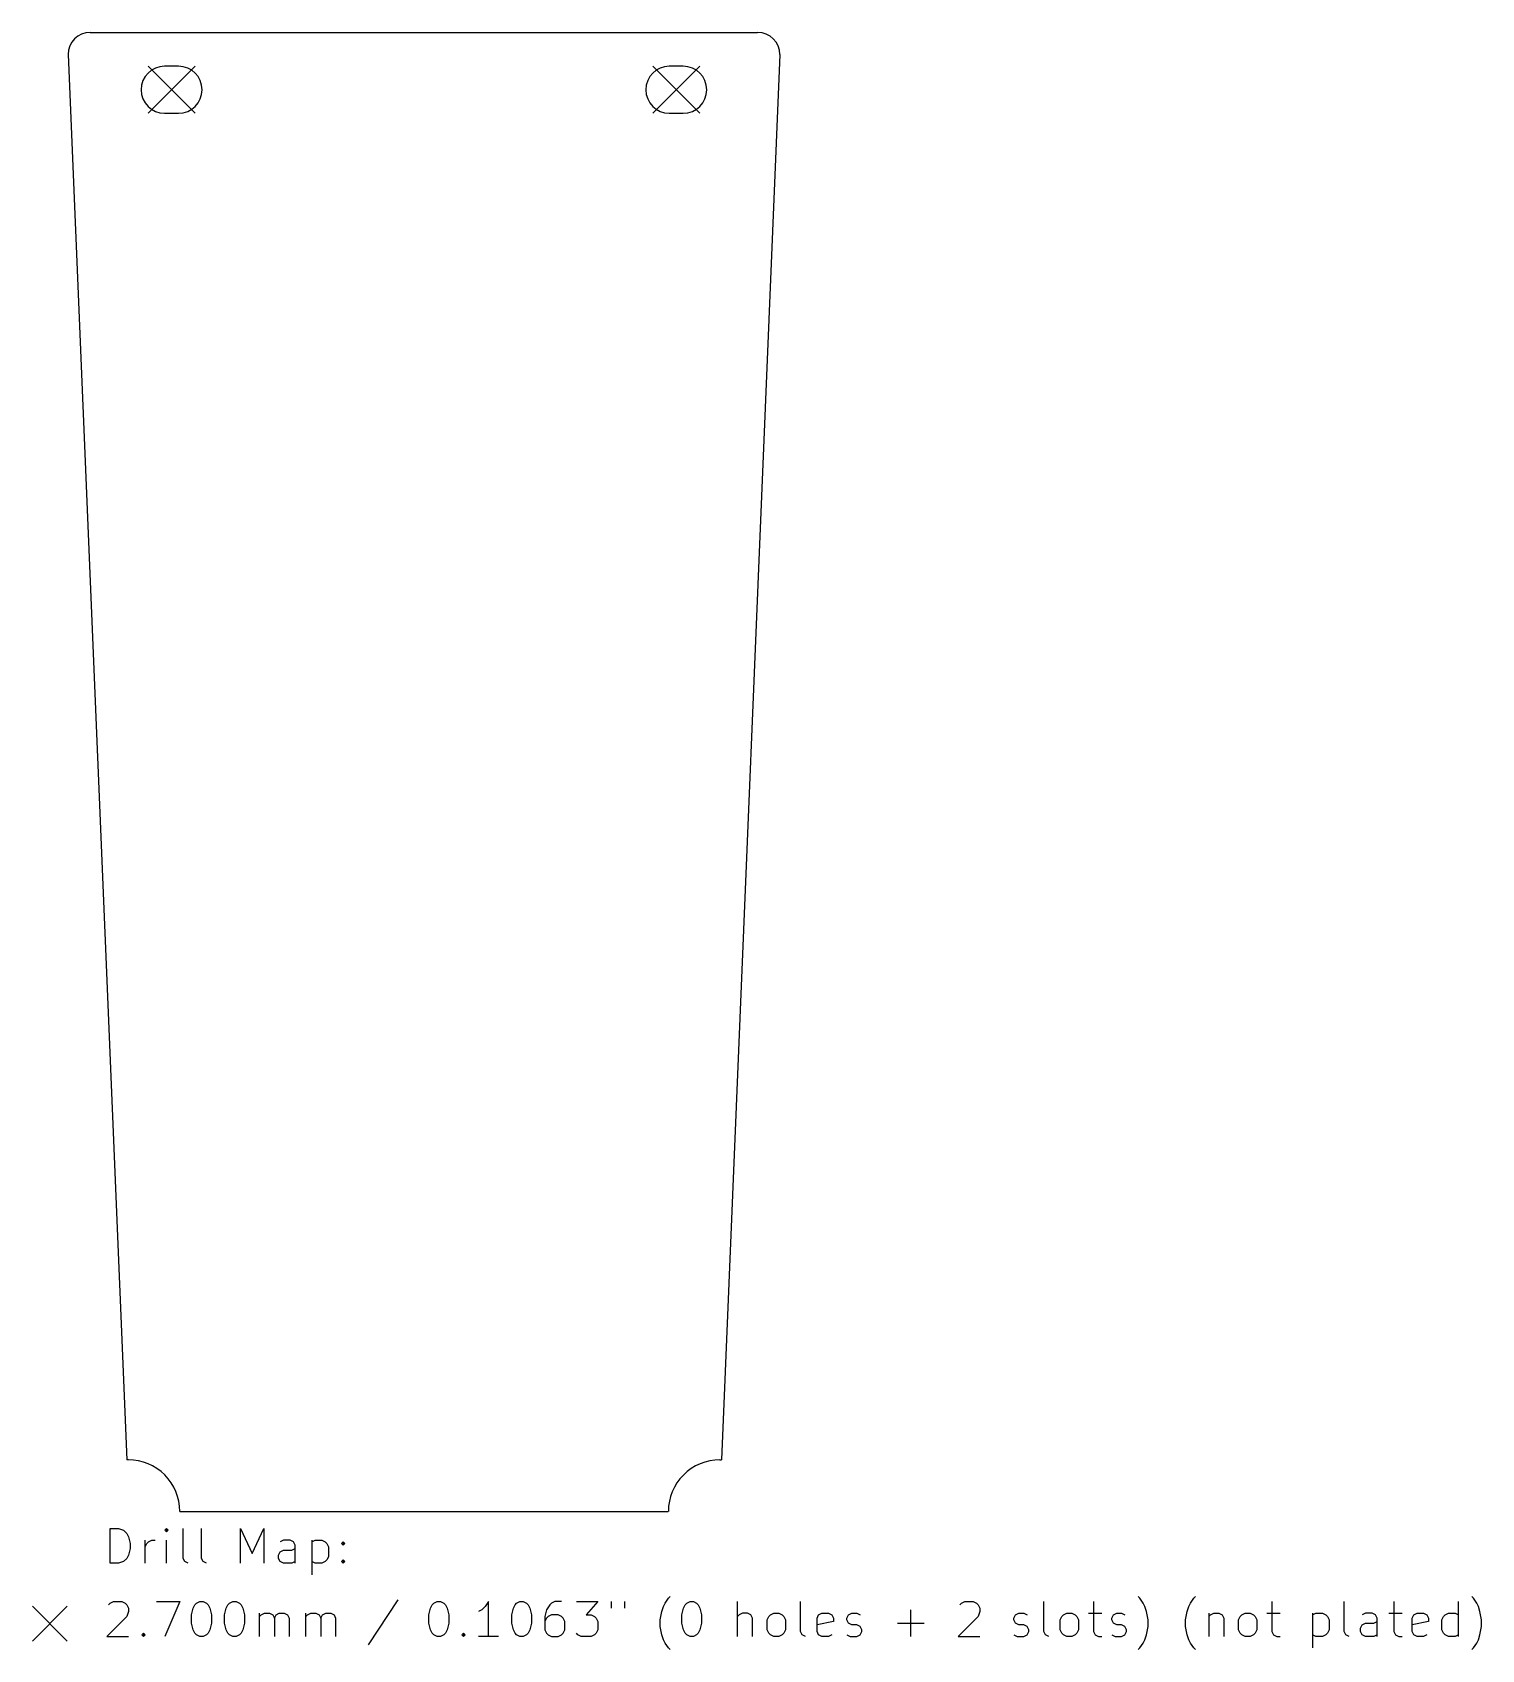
# Model space of a CAD drawing. Extents: x 130.1 to 213.4, y -141 to -48.1.
import ezdxf

# ---------------------------------------------------------------- set-up
doc = ezdxf.new("R2010")
doc.units = 0
doc.layers.add('BLACK', color=7, linetype='CONTINUOUS')

msp = doc.modelspace()

# ---------------------------------------------------------------- linework, layer by layer
at = {"layer": 'BLACK', "linetype": 'CONTINUOUS'}
for p, q in [((133.47, -48.097), (171.817, -48.097)), ((132.194, -49.373), (135.572, -130.139)), ((136.794, -50.047), (139.494, -52.747)), ((139.494, -50.047), (136.794, -52.747)), ((138.544, -50.047), (137.744, -50.047)), ((165.794, -50.047), (168.494, -52.747)), ((168.494, -50.047), (165.794, -52.747)), ((167.544, -50.047), (166.744, -50.047)), ((173.093, -49.373), (169.736, -130.141)), ((137.744, -52.747), (138.544, -52.747)), ((166.744, -52.747), (167.544, -52.747)), ((135.664, -130.139), (135.572, -130.139)), ((169.644, -130.141), (169.736, -130.141)), ((138.621, -133.095), (166.687, -133.097)), ((134.62, -136.082), (134.62, -134.082)), ((134.62, -134.082), (135.096, -134.082)), ((135.096, -134.082), (135.382, -134.177)), ((135.382, -134.177), (135.572, -134.367)), ((135.572, -134.367), (135.668, -134.558)), ((135.668, -134.558), (135.763, -134.939)), ((136.62, -136.082), (136.62, -134.748)), ((136.811, -134.844), (137.001, -134.748)), ((137.001, -134.748), (137.192, -134.748)), ((137.858, -134.082), (137.763, -134.177)), ((137.763, -134.177), (137.858, -134.272)), ((137.953, -134.177), (137.858, -134.082)), ((137.858, -134.082), (137.858, -134.272)), ((137.858, -134.272), (137.953, -134.177)), ((137.858, -136.082), (137.858, -134.748)), ((138.811, -135.796), (138.811, -134.082)), ((139.858, -135.796), (139.858, -134.082)), ((142.106, -136.082), (142.106, -134.082)), ((142.106, -134.082), (142.772, -135.51)), ((142.772, -135.51), (143.439, -134.082)), ((143.439, -134.082), (143.439, -136.082)), ((144.582, -134.748), (144.392, -134.844)), ((144.963, -134.748), (144.582, -134.748)), ((145.153, -134.844), (144.963, -134.748)), ((146.201, -134.748), (146.201, -136.748)), ((146.201, -134.844), (146.392, -134.748)), ((146.392, -134.748), (146.772, -134.748)), ((146.772, -134.748), (146.963, -134.844)), ((135.668, -135.605), (135.572, -135.796)), ((135.763, -135.225), (135.668, -135.605)), ((135.763, -134.939), (135.763, -135.225)), ((136.62, -135.129), (136.715, -134.939)), ((136.715, -134.939), (136.811, -134.844)), ((144.296, -135.605), (144.392, -135.415)), ((144.296, -135.796), (144.296, -135.605)), ((144.392, -135.415), (144.582, -135.32)), ((144.582, -135.32), (145.058, -135.32)), ((145.058, -135.32), (145.249, -135.225)), ((145.249, -135.034), (145.153, -134.844)), ((145.249, -136.082), (145.249, -135.034)), ((146.963, -134.844), (147.058, -134.939)), ((147.058, -134.939), (147.153, -135.129)), ((147.153, -135.701), (147.058, -135.891)), ((147.153, -135.129), (147.153, -135.701)), ((147.915, -134.939), (148.011, -134.844)), ((148.011, -135.034), (147.915, -134.939)), ((148.011, -134.844), (148.106, -134.939)), ((148.011, -134.844), (148.011, -135.034)), ((148.106, -134.939), (148.011, -135.034)), ((135.096, -136.082), (134.62, -136.082)), ((135.382, -135.986), (135.096, -136.082)), ((135.572, -135.796), (135.382, -135.986)), ((138.906, -135.986), (138.811, -135.796)), ((139.096, -136.082), (138.906, -135.986)), ((139.953, -135.986), (139.858, -135.796)), ((140.144, -136.082), (139.953, -135.986)), ((144.392, -135.986), (144.296, -135.796)), ((144.582, -136.082), (144.392, -135.986)), ((145.058, -136.082), (144.582, -136.082)), ((145.249, -135.986), (145.058, -136.082)), ((146.392, -136.082), (146.201, -135.986)), ((146.772, -136.082), (146.392, -136.082)), ((146.963, -135.986), (146.772, -136.082)), ((147.058, -135.891), (146.963, -135.986)), ((147.915, -135.986), (148.011, -135.891)), ((148.011, -136.082), (147.915, -135.986)), ((148.011, -135.891), (148.106, -135.986)), ((148.011, -135.891), (148.011, -136.082)), ((148.106, -135.986), (148.011, -136.082)), ((134.525, -138.472), (134.62, -138.377)), ((134.62, -138.377), (134.811, -138.282)), ((134.811, -138.282), (135.287, -138.282)), ((135.287, -138.282), (135.477, -138.377)), ((135.477, -138.377), (135.572, -138.472)), ((135.572, -138.472), (135.668, -138.663)), ((137.287, -138.282), (138.62, -138.282)), ((138.62, -138.282), (137.763, -140.282)), ((139.382, -138.663), (139.477, -138.472)), ((139.477, -138.472), (139.572, -138.377)), ((139.572, -138.377), (139.763, -138.282)), ((139.763, -138.282), (139.953, -138.282)), ((139.953, -138.282), (140.144, -138.377)), ((140.144, -138.377), (140.239, -138.472)), ((140.239, -138.472), (140.334, -138.663)), ((141.287, -138.663), (141.382, -138.472)), ((141.382, -138.472), (141.477, -138.377)), ((141.477, -138.377), (141.668, -138.282)), ((141.668, -138.282), (141.858, -138.282)), ((141.858, -138.282), (142.049, -138.377)), ((142.049, -138.377), (142.144, -138.472)), ((142.144, -138.472), (142.239, -138.663)), ((151.153, -138.186), (149.439, -140.758)), ((153.02, -138.663), (153.115, -138.472)), ((153.115, -138.472), (153.211, -138.377)), ((153.211, -138.377), (153.401, -138.282)), ((153.401, -138.282), (153.592, -138.282)), ((153.592, -138.282), (153.782, -138.377)), ((153.782, -138.377), (153.877, -138.472)), ((153.877, -138.472), (153.972, -138.663)), ((156.353, -138.282), (156.163, -138.567)), ((156.353, -140.282), (156.353, -138.282)), ((157.782, -138.663), (157.877, -138.472)), ((157.877, -138.472), (157.972, -138.377)), ((157.972, -138.377), (158.163, -138.282)), ((158.163, -138.282), (158.353, -138.282)), ((158.353, -138.282), (158.544, -138.377)), ((158.544, -138.377), (158.639, -138.472)), ((158.639, -138.472), (158.734, -138.663)), ((159.877, -138.472), (159.687, -138.758)), ((159.972, -138.377), (159.877, -138.472)), ((160.163, -138.282), (159.972, -138.377)), ((160.544, -138.282), (160.163, -138.282)), ((161.401, -138.282), (162.639, -138.282)), ((162.639, -138.282), (161.972, -139.044)), ((163.401, -138.282), (163.401, -138.663)), ((164.163, -138.282), (164.163, -138.663)), ((166.411, -138.567), (166.506, -138.377)), ((166.506, -138.377), (166.696, -138.091)), ((166.696, -138.091), (166.792, -137.996)), ((167.553, -138.663), (167.649, -138.472)), ((167.649, -138.472), (167.744, -138.377)), ((167.744, -138.377), (167.934, -138.282)), ((167.934, -138.282), (168.125, -138.282)), ((168.125, -138.282), (168.315, -138.377)), ((168.315, -138.377), (168.411, -138.472)), ((168.411, -138.472), (168.506, -138.663)), ((170.658, -140.282), (170.658, -138.282)), ((174.277, -139.996), (174.277, -138.282)), ((183.439, -138.472), (183.534, -138.377)), ((183.534, -138.377), (183.725, -138.282)), ((183.725, -138.282), (184.201, -138.282)), ((184.201, -138.282), (184.392, -138.377)), ((184.392, -138.377), (184.487, -138.472)), ((184.487, -138.472), (184.582, -138.663)), ((188.258, -139.996), (188.258, -138.282)), ((191.115, -138.282), (191.115, -139.996)), ((193.782, -138.091), (193.687, -137.996)), ((193.972, -138.377), (193.782, -138.091)), ((194.068, -138.567), (193.972, -138.377)), ((196.601, -138.567), (196.696, -138.377)), ((196.696, -138.377), (196.887, -138.091)), ((196.887, -138.091), (196.982, -137.996)), ((201.363, -138.282), (201.363, -139.996)), ((205.515, -139.996), (205.515, -138.282)), ((208.372, -138.282), (208.372, -139.996)), ((212.087, -140.282), (212.087, -138.282)), ((212.944, -138.091), (212.849, -137.996)), ((213.134, -138.377), (212.944, -138.091)), ((213.23, -138.567), (213.134, -138.377)), ((130.144, -138.547), (132.144, -140.547)), ((132.144, -138.547), (130.144, -140.547)), ((135.572, -139.139), (134.43, -140.282)), ((135.668, -138.853), (135.572, -139.139)), ((135.668, -138.663), (135.668, -138.853)), ((139.287, -139.044), (139.382, -138.663)), ((139.287, -139.52), (139.287, -139.044)), ((140.334, -138.663), (140.43, -139.044)), ((140.43, -139.044), (140.43, -139.52)), ((141.192, -139.044), (141.287, -138.663)), ((141.192, -139.52), (141.192, -139.044)), ((142.239, -138.663), (142.334, -139.044)), ((142.334, -139.044), (142.334, -139.52)), ((143.192, -140.282), (143.192, -138.948)), ((143.192, -139.139), (143.287, -139.044)), ((143.287, -139.044), (143.477, -138.948)), ((143.477, -138.948), (143.763, -138.948)), ((143.763, -138.948), (143.953, -139.044)), ((143.953, -139.044), (144.049, -139.234)), ((144.049, -139.234), (144.144, -139.044)), ((144.049, -139.234), (144.049, -140.282)), ((144.144, -139.044), (144.334, -138.948)), ((144.334, -138.948), (144.62, -138.948)), ((144.62, -138.948), (144.811, -139.044)), ((144.811, -139.044), (144.906, -139.234)), ((144.906, -139.234), (144.906, -140.282)), ((145.858, -140.282), (145.858, -138.948)), ((145.858, -139.139), (145.953, -139.044)), ((145.953, -139.044), (146.144, -138.948)), ((146.144, -138.948), (146.43, -138.948)), ((146.43, -138.948), (146.62, -139.044)), ((146.62, -139.044), (146.715, -139.234)), ((146.715, -139.234), (146.811, -139.044)), ((146.715, -139.234), (146.715, -140.282)), ((146.811, -139.044), (147.001, -138.948)), ((147.001, -138.948), (147.287, -138.948)), ((147.287, -138.948), (147.477, -139.044)), ((147.477, -139.044), (147.572, -139.234)), ((147.572, -139.234), (147.572, -140.282)), ((152.925, -139.044), (153.02, -138.663)), ((152.925, -139.52), (152.925, -139.044)), ((153.972, -138.663), (154.068, -139.044)), ((154.068, -139.044), (154.068, -139.52)), ((155.972, -138.758), (155.782, -138.853)), ((156.163, -138.567), (155.972, -138.758)), ((157.687, -139.044), (157.782, -138.663)), ((157.687, -139.52), (157.687, -139.044)), ((158.734, -138.663), (158.83, -139.044)), ((158.83, -139.044), (158.83, -139.52)), ((159.687, -138.758), (159.592, -139.139)), ((159.592, -139.139), (159.592, -139.901)), ((159.687, -139.234), (159.592, -139.425)), ((159.782, -139.139), (159.687, -139.234)), ((159.972, -139.044), (159.782, -139.139)), ((160.353, -139.044), (159.972, -139.044)), ((160.544, -139.139), (160.353, -139.044)), ((160.639, -139.234), (160.544, -139.139)), ((160.734, -139.425), (160.639, -139.234)), ((161.972, -139.044), (162.258, -139.044)), ((162.258, -139.044), (162.449, -139.139)), ((162.449, -139.139), (162.544, -139.234)), ((162.544, -139.234), (162.639, -139.425)), ((166.22, -139.329), (166.315, -138.853)), ((166.22, -139.71), (166.22, -139.329)), ((166.315, -138.853), (166.411, -138.567)), ((167.458, -139.044), (167.553, -138.663)), ((167.458, -139.52), (167.458, -139.044)), ((168.506, -138.663), (168.601, -139.044)), ((168.601, -139.044), (168.601, -139.52)), ((170.753, -139.044), (170.658, -139.139)), ((170.944, -138.948), (170.753, -139.044)), ((171.23, -138.948), (170.944, -138.948)), ((171.42, -139.044), (171.23, -138.948)), ((171.515, -139.234), (171.42, -139.044)), ((171.515, -140.282), (171.515, -139.234)), ((172.372, -139.329), (172.468, -139.139)), ((172.372, -139.901), (172.372, -139.329)), ((172.468, -139.139), (172.563, -139.044)), ((172.563, -139.044), (172.753, -138.948)), ((172.753, -138.948), (173.039, -138.948)), ((173.039, -138.948), (173.23, -139.044)), ((173.23, -139.044), (173.325, -139.139)), ((173.325, -139.139), (173.42, -139.329)), ((173.42, -139.329), (173.42, -139.901)), ((175.23, -139.234), (175.325, -139.044)), ((175.23, -139.996), (175.23, -139.234)), ((175.325, -139.044), (175.515, -138.948)), ((175.515, -138.948), (175.896, -138.948)), ((175.896, -138.948), (176.087, -139.044)), ((176.087, -139.044), (176.182, -139.234)), ((176.182, -139.234), (176.182, -139.425)), ((176.944, -139.234), (177.039, -139.044)), ((176.944, -139.329), (176.944, -139.234)), ((177.039, -139.52), (176.944, -139.329)), ((177.039, -139.044), (177.23, -138.948)), ((177.23, -138.948), (177.515, -138.948)), ((177.515, -138.948), (177.706, -139.044)), ((180.62, -140.282), (180.62, -138.758)), ((184.487, -139.139), (183.344, -140.282)), ((184.582, -138.853), (184.487, -139.139)), ((184.582, -138.663), (184.582, -138.853)), ((186.544, -139.234), (186.639, -139.044)), ((186.544, -139.329), (186.544, -139.234)), ((186.639, -139.52), (186.544, -139.329)), ((186.639, -139.044), (186.83, -138.948)), ((186.83, -138.948), (187.115, -138.948)), ((187.115, -138.948), (187.306, -139.044)), ((189.211, -139.329), (189.306, -139.139)), ((189.211, -139.901), (189.211, -139.329)), ((189.306, -139.139), (189.401, -139.044)), ((189.401, -139.044), (189.592, -138.948)), ((189.592, -138.948), (189.877, -138.948)), ((189.877, -138.948), (190.068, -139.044)), ((190.068, -139.044), (190.163, -139.139)), ((190.163, -139.139), (190.258, -139.329)), ((190.258, -139.329), (190.258, -139.901)), ((190.83, -138.948), (191.592, -138.948)), ((192.163, -139.234), (192.258, -139.044)), ((192.163, -139.329), (192.163, -139.234)), ((192.258, -139.52), (192.163, -139.329)), ((192.258, -139.044), (192.449, -138.948)), ((192.449, -138.948), (192.734, -138.948)), ((192.734, -138.948), (192.925, -139.044)), ((194.163, -138.853), (194.068, -138.567)), ((194.258, -139.329), (194.163, -138.853)), ((194.258, -139.71), (194.258, -139.329)), ((196.411, -139.329), (196.506, -138.853)), ((196.411, -139.71), (196.411, -139.329)), ((196.506, -138.853), (196.601, -138.567)), ((197.744, -138.948), (197.744, -140.282)), ((197.744, -139.139), (197.839, -139.044)), ((197.839, -139.044), (198.03, -138.948)), ((198.03, -138.948), (198.315, -138.948)), ((198.315, -138.948), (198.506, -139.044)), ((198.506, -139.044), (198.601, -139.234)), ((198.601, -139.234), (198.601, -140.282)), ((199.458, -139.329), (199.553, -139.139)), ((199.458, -139.901), (199.458, -139.329)), ((199.553, -139.139), (199.649, -139.044)), ((199.649, -139.044), (199.839, -138.948)), ((199.839, -138.948), (200.125, -138.948)), ((200.125, -138.948), (200.315, -139.044)), ((200.315, -139.044), (200.411, -139.139)), ((200.411, -139.139), (200.506, -139.329)), ((200.506, -139.329), (200.506, -139.901)), ((201.077, -138.948), (201.839, -138.948)), ((203.706, -138.948), (203.706, -140.948)), ((203.706, -139.044), (203.896, -138.948)), ((203.896, -138.948), (204.277, -138.948)), ((204.277, -138.948), (204.468, -139.044)), ((204.468, -139.044), (204.563, -139.139)), ((204.563, -139.139), (204.658, -139.329)), ((204.658, -139.329), (204.658, -139.901)), ((206.753, -138.948), (206.563, -139.044)), ((207.134, -138.948), (206.753, -138.948)), ((207.325, -139.044), (207.134, -138.948)), ((207.42, -139.234), (207.325, -139.044)), ((207.42, -140.282), (207.42, -139.234)), ((208.087, -138.948), (208.849, -138.948)), ((209.42, -139.234), (209.515, -139.044)), ((209.42, -139.996), (209.42, -139.234)), ((209.515, -139.044), (209.706, -138.948)), ((209.706, -138.948), (210.087, -138.948)), ((210.087, -138.948), (210.277, -139.044)), ((210.277, -139.044), (210.372, -139.234)), ((210.372, -139.234), (210.372, -139.425)), ((211.134, -139.329), (211.23, -139.139)), ((211.134, -139.901), (211.134, -139.329)), ((211.23, -139.139), (211.325, -139.044)), ((211.325, -139.044), (211.515, -138.948)), ((211.515, -138.948), (211.896, -138.948)), ((211.896, -138.948), (212.087, -139.044)), ((213.325, -138.853), (213.23, -138.567)), ((213.42, -139.329), (213.325, -138.853)), ((213.42, -139.71), (213.42, -139.329)), ((134.43, -140.282), (135.668, -140.282)), ((136.43, -140.186), (136.525, -140.091)), ((136.525, -140.282), (136.43, -140.186)), ((136.525, -140.091), (136.62, -140.186)), ((136.525, -140.091), (136.525, -140.282)), ((136.62, -140.186), (136.525, -140.282)), ((139.382, -139.901), (139.287, -139.52)), ((139.477, -140.091), (139.382, -139.901)), ((139.572, -140.186), (139.477, -140.091)), ((139.763, -140.282), (139.572, -140.186)), ((139.953, -140.282), (139.763, -140.282)), ((140.144, -140.186), (139.953, -140.282)), ((140.239, -140.091), (140.144, -140.186)), ((140.334, -139.901), (140.239, -140.091)), ((140.43, -139.52), (140.334, -139.901)), ((141.287, -139.901), (141.192, -139.52)), ((141.382, -140.091), (141.287, -139.901)), ((141.477, -140.186), (141.382, -140.091)), ((141.668, -140.282), (141.477, -140.186)), ((141.858, -140.282), (141.668, -140.282)), ((142.049, -140.186), (141.858, -140.282)), ((142.144, -140.091), (142.049, -140.186)), ((142.239, -139.901), (142.144, -140.091)), ((142.334, -139.52), (142.239, -139.901)), ((153.02, -139.901), (152.925, -139.52)), ((153.115, -140.091), (153.02, -139.901)), ((153.211, -140.186), (153.115, -140.091)), ((153.401, -140.282), (153.211, -140.186)), ((153.592, -140.282), (153.401, -140.282)), ((153.782, -140.186), (153.592, -140.282)), ((153.877, -140.091), (153.782, -140.186)), ((153.972, -139.901), (153.877, -140.091)), ((154.068, -139.52), (153.972, -139.901)), ((154.83, -140.186), (154.925, -140.091)), ((154.925, -140.282), (154.83, -140.186)), ((154.925, -140.091), (155.02, -140.186)), ((154.925, -140.091), (154.925, -140.282)), ((155.02, -140.186), (154.925, -140.282)), ((156.925, -140.282), (155.782, -140.282)), ((157.782, -139.901), (157.687, -139.52)), ((157.877, -140.091), (157.782, -139.901)), ((157.972, -140.186), (157.877, -140.091)), ((158.163, -140.282), (157.972, -140.186)), ((158.353, -140.282), (158.163, -140.282)), ((158.544, -140.186), (158.353, -140.282)), ((158.639, -140.091), (158.544, -140.186)), ((158.734, -139.901), (158.639, -140.091)), ((158.83, -139.52), (158.734, -139.901)), ((159.592, -139.901), (159.687, -140.091)), ((159.687, -140.091), (159.782, -140.186)), ((159.782, -140.186), (159.972, -140.282)), ((159.972, -140.282), (160.353, -140.282)), ((160.353, -140.282), (160.544, -140.186)), ((160.544, -140.186), (160.639, -140.091)), ((160.639, -140.091), (160.734, -139.901)), ((160.734, -139.901), (160.734, -139.425)), ((161.496, -140.186), (161.401, -140.091)), ((161.687, -140.282), (161.496, -140.186)), ((162.258, -140.282), (161.687, -140.282)), ((162.449, -140.186), (162.258, -140.282)), ((162.544, -140.091), (162.449, -140.186)), ((162.639, -139.901), (162.544, -140.091)), ((162.639, -139.425), (162.639, -139.901)), ((166.315, -140.186), (166.22, -139.71)), ((166.411, -140.472), (166.315, -140.186)), ((167.553, -139.901), (167.458, -139.52)), ((167.649, -140.091), (167.553, -139.901)), ((167.744, -140.186), (167.649, -140.091)), ((167.934, -140.282), (167.744, -140.186)), ((168.125, -140.282), (167.934, -140.282)), ((168.315, -140.186), (168.125, -140.282)), ((168.411, -140.091), (168.315, -140.186)), ((168.506, -139.901), (168.411, -140.091)), ((168.601, -139.52), (168.506, -139.901)), ((172.468, -140.091), (172.372, -139.901)), ((172.563, -140.186), (172.468, -140.091)), ((172.753, -140.282), (172.563, -140.186)), ((173.039, -140.282), (172.753, -140.282)), ((173.23, -140.186), (173.039, -140.282)), ((173.325, -140.091), (173.23, -140.186)), ((173.42, -139.901), (173.325, -140.091)), ((174.372, -140.186), (174.277, -139.996)), ((174.563, -140.282), (174.372, -140.186)), ((176.182, -139.425), (175.23, -139.615)), ((175.325, -140.186), (175.23, -139.996)), ((175.515, -140.282), (175.325, -140.186)), ((175.896, -140.282), (175.515, -140.282)), ((176.087, -140.186), (175.896, -140.282)), ((176.944, -140.186), (177.134, -140.282)), ((177.23, -139.615), (177.039, -139.52)), ((177.134, -140.282), (177.515, -140.282)), ((177.515, -139.615), (177.23, -139.615)), ((177.706, -139.71), (177.515, -139.615)), ((177.515, -140.282), (177.706, -140.186)), ((177.801, -139.901), (177.706, -139.71)), ((177.706, -140.186), (177.801, -139.996)), ((177.801, -139.996), (177.801, -139.901)), ((179.858, -139.52), (181.382, -139.52)), ((183.344, -140.282), (184.582, -140.282)), ((186.544, -140.186), (186.734, -140.282)), ((186.83, -139.615), (186.639, -139.52)), ((186.734, -140.282), (187.115, -140.282)), ((187.115, -139.615), (186.83, -139.615)), ((187.306, -139.71), (187.115, -139.615)), ((187.115, -140.282), (187.306, -140.186)), ((187.401, -139.901), (187.306, -139.71)), ((187.306, -140.186), (187.401, -139.996)), ((187.401, -139.996), (187.401, -139.901)), ((188.353, -140.186), (188.258, -139.996)), ((188.544, -140.282), (188.353, -140.186)), ((189.306, -140.091), (189.211, -139.901)), ((189.401, -140.186), (189.306, -140.091)), ((189.592, -140.282), (189.401, -140.186)), ((189.877, -140.282), (189.592, -140.282)), ((190.068, -140.186), (189.877, -140.282)), ((190.163, -140.091), (190.068, -140.186)), ((190.258, -139.901), (190.163, -140.091)), ((191.115, -139.996), (191.211, -140.186)), ((191.211, -140.186), (191.401, -140.282)), ((191.401, -140.282), (191.592, -140.282)), ((192.163, -140.186), (192.353, -140.282)), ((192.449, -139.615), (192.258, -139.52)), ((192.353, -140.282), (192.734, -140.282)), ((192.734, -139.615), (192.449, -139.615)), ((192.925, -139.71), (192.734, -139.615)), ((192.734, -140.282), (192.925, -140.186)), ((193.02, -139.901), (192.925, -139.71)), ((192.925, -140.186), (193.02, -139.996)), ((193.02, -139.996), (193.02, -139.901)), ((194.068, -140.472), (194.163, -140.186)), ((194.163, -140.186), (194.258, -139.71)), ((196.506, -140.186), (196.411, -139.71)), ((196.601, -140.472), (196.506, -140.186)), ((199.553, -140.091), (199.458, -139.901)), ((199.649, -140.186), (199.553, -140.091)), ((199.839, -140.282), (199.649, -140.186)), ((200.125, -140.282), (199.839, -140.282)), ((200.315, -140.186), (200.125, -140.282)), ((200.411, -140.091), (200.315, -140.186)), ((200.506, -139.901), (200.411, -140.091)), ((201.363, -139.996), (201.458, -140.186)), ((201.458, -140.186), (201.649, -140.282)), ((201.649, -140.282), (201.839, -140.282)), ((203.896, -140.282), (203.706, -140.186)), ((204.277, -140.282), (203.896, -140.282)), ((204.468, -140.186), (204.277, -140.282)), ((204.563, -140.091), (204.468, -140.186)), ((204.658, -139.901), (204.563, -140.091)), ((205.611, -140.186), (205.515, -139.996)), ((205.801, -140.282), (205.611, -140.186)), ((206.468, -139.805), (206.563, -139.615)), ((206.468, -139.996), (206.468, -139.805)), ((206.563, -140.186), (206.468, -139.996)), ((206.563, -139.615), (206.753, -139.52)), ((206.753, -140.282), (206.563, -140.186)), ((206.753, -139.52), (207.23, -139.52)), ((207.23, -140.282), (206.753, -140.282)), ((207.23, -139.52), (207.42, -139.425)), ((207.42, -140.186), (207.23, -140.282)), ((208.372, -139.996), (208.468, -140.186)), ((208.468, -140.186), (208.658, -140.282)), ((208.658, -140.282), (208.849, -140.282)), ((210.372, -139.425), (209.42, -139.615)), ((209.515, -140.186), (209.42, -139.996)), ((209.706, -140.282), (209.515, -140.186)), ((210.087, -140.282), (209.706, -140.282)), ((210.277, -140.186), (210.087, -140.282)), ((211.23, -140.091), (211.134, -139.901)), ((211.325, -140.186), (211.23, -140.091)), ((211.515, -140.282), (211.325, -140.186)), ((211.896, -140.282), (211.515, -140.282)), ((212.087, -140.186), (211.896, -140.282)), ((213.23, -140.472), (213.325, -140.186)), ((213.325, -140.186), (213.42, -139.71)), ((166.506, -140.663), (166.411, -140.472)), ((166.696, -140.948), (166.506, -140.663)), ((166.792, -141.044), (166.696, -140.948)), ((193.687, -141.044), (193.782, -140.948)), ((193.782, -140.948), (193.972, -140.663)), ((193.972, -140.663), (194.068, -140.472)), ((196.696, -140.663), (196.601, -140.472)), ((196.887, -140.948), (196.696, -140.663)), ((196.982, -141.044), (196.887, -140.948)), ((212.849, -141.044), (212.944, -140.948)), ((212.944, -140.948), (213.134, -140.663)), ((213.134, -140.663), (213.23, -140.472))]:
    msp.add_line(p, q, dxfattribs=at)
at = {"layer": 'BLACK'}
for centre, radius, start, end in [((133.47, -49.373), 1.276, 90, 180), ((171.817, -49.373), 1.276, 0, 90), ((137.744, -51.397), 1.35, 90, 270), ((138.544, -51.397), 1.35, 270, 450), ((166.744, -51.397), 1.35, 90, 270), ((167.544, -51.397), 1.35, 270, 450), ((135.664, -133.095), 2.956, -0.00029, 90.0003), ((169.644, -133.097), 2.956, 89.9997, 180)]:
    msp.add_arc(centre, radius, start, end, dxfattribs=at)

doc.saveas('drawing.dxf')
